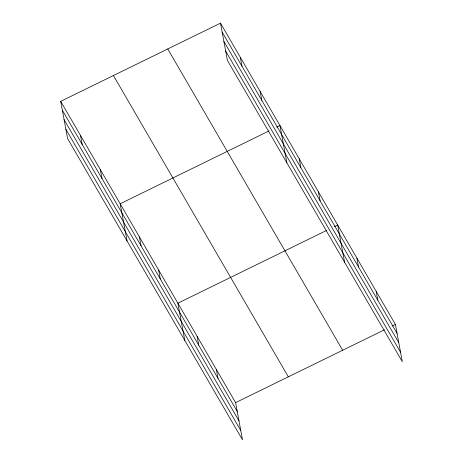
<?xml version="1.0" encoding="UTF-8"?>
<svg xmlns="http://www.w3.org/2000/svg" width="463" height="463" viewBox="0 0 463 463"><rect width="100%" height="100%" fill="white"/><g stroke="black" fill="none" stroke-linecap="round" stroke-linejoin="round"><path stroke-width="0.69" d="M60.699 101.333L235.603 402.631L242.502 439.85L67.598 138.553L60.699 101.333L220.498 23.15L395.402 324.447L402.301 361.667L227.397 60.369L220.498 23.15M269.032 130.942L120.166 203.772L127.065 240.991M276.752 127.163L279.965 125.595L286.863 162.808M326.751 230.371L177.885 303.201L184.783 340.421M334.465 226.592L337.683 225.018L344.582 262.237M235.603 402.631L384.469 329.801M392.184 326.021L395.402 324.447M222.153 32.08L397.057 333.377M223.884 41.415L398.788 342.713M225.666 51.034L400.57 352.331M167.768 48.951L342.666 350.248M113.435 75.533L288.333 376.83M62.355 110.263L237.259 411.561M64.085 119.599L238.989 420.896M65.868 129.218L240.772 430.515M376.164 291.308L377.82 300.238M356.921 258.163L358.576 267.093M318.446 191.879L320.101 200.809M299.208 158.734L300.857 167.664M260.142 91.442L261.798 100.373M240.32 57.296L241.975 66.226M216.366 369.491L218.021 378.421M197.122 336.346L198.777 345.276M158.647 270.062L160.302 278.992M139.409 236.917L141.065 245.847M100.344 169.626L101.999 178.556M80.521 135.48L82.177 144.41"/></g></svg>
